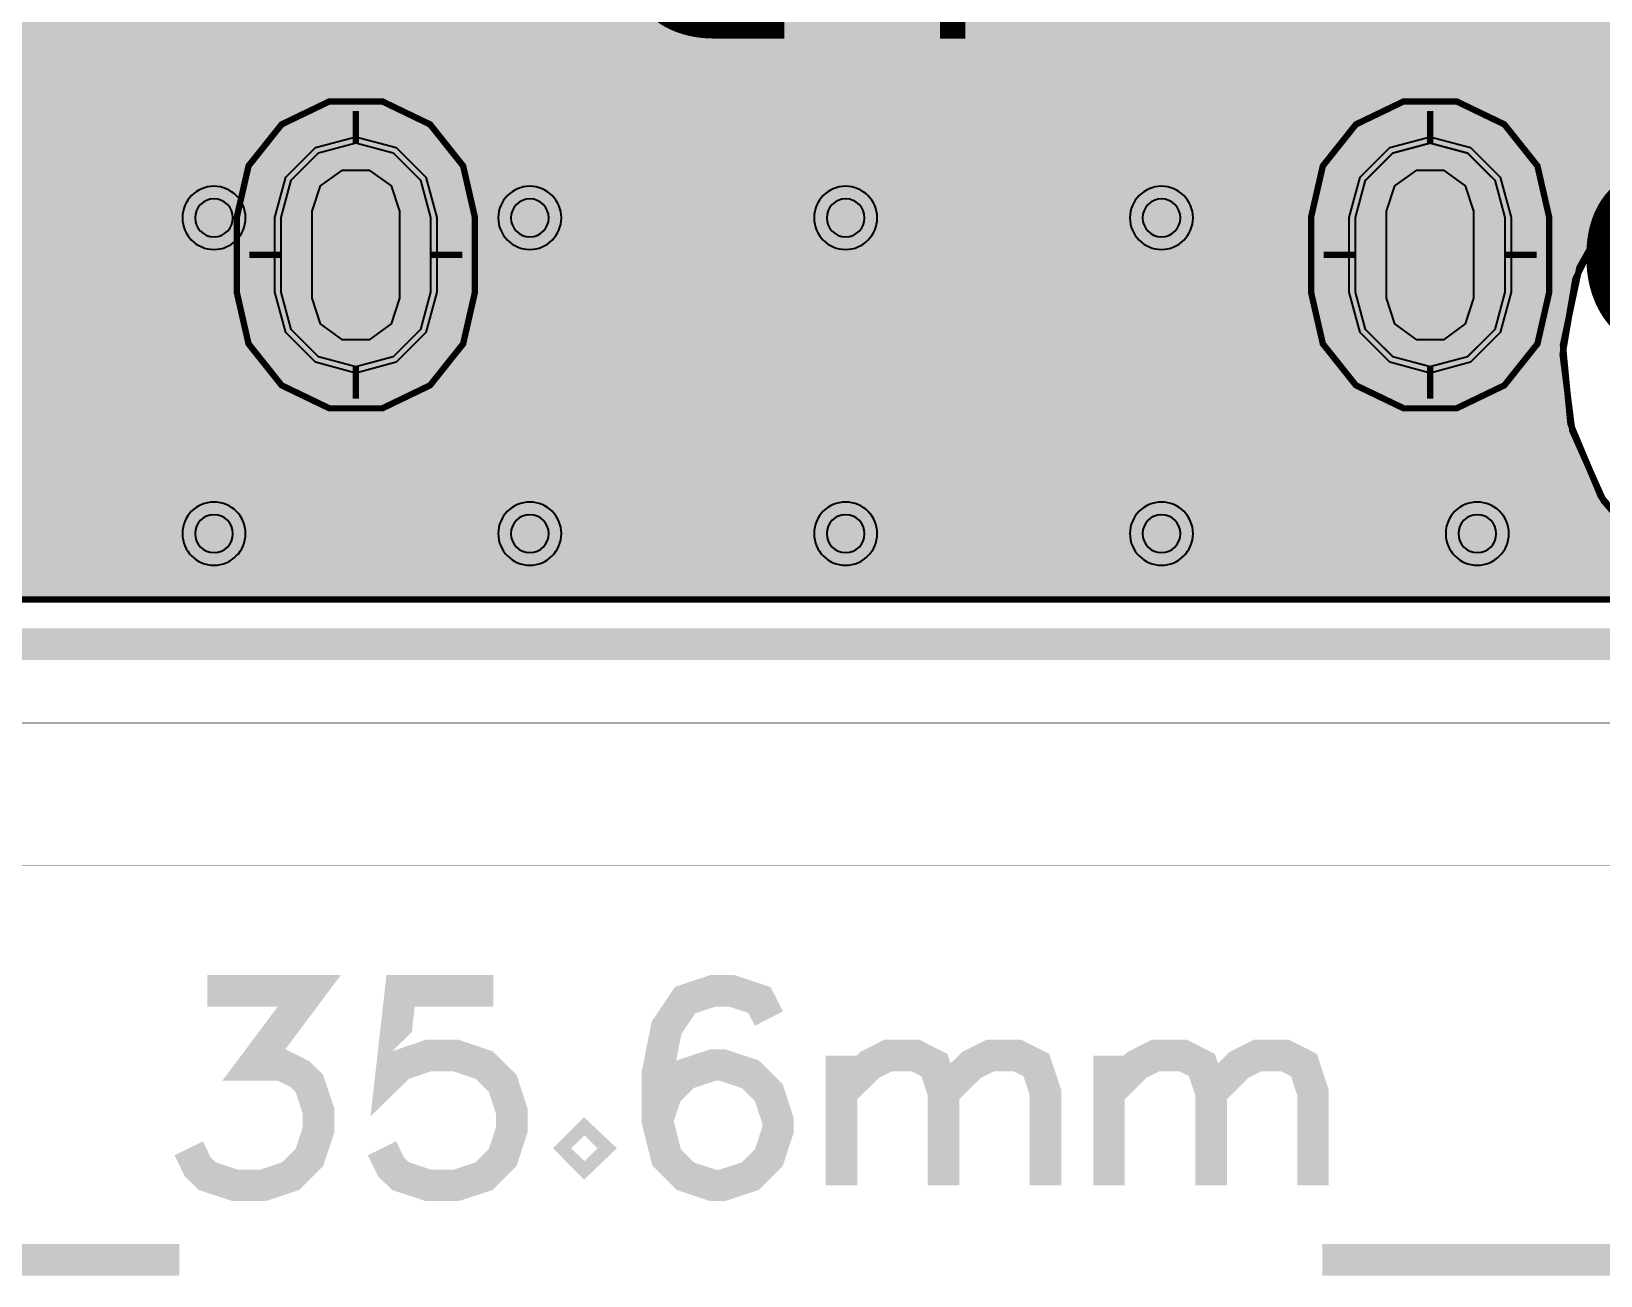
# Model space of a CAD drawing. Header units: millimetres. Extents: x -6.9 to 44.7, y -29.1 to 3.4.
# Drawn here: x 11.87 to 24.49, y -26.54 to -16.53 of the extents above; entities that cross this region are included whole.
import ezdxf
from ezdxf.enums import TextEntityAlignment as Align

# ---------------------------------------------------------------- set-up
doc = ezdxf.new("R2010")
doc.units = ezdxf.units.MM
doc.header["$MEASUREMENT"] = 0
for name, color, linetype, true_color in [('Board-Outline-Layer', 7, 'Continuous', 0xff00ff), ('Bottom-Layer', 7, 'Continuous', 0x0000ff), ('Bottom-Paste-Mask-Layer', 7, 'Continuous', 0x800000), ('Bottom-Silkscreen-Layer', 7, 'Continuous', 0x66cc33), ('Bottom-Solder-Mask-Layer', 7, 'Continuous', 0xaa00ff), ('Hole-Layer', 7, 'Continuous', 0x222222), ('Multi-Layer', 7, 'Continuous', 0xc0c0c0), ('Top-Layer', 7, 'Continuous', 0xff0000), ('Top-Paste-Mask-Layer', 7, 'Continuous', 0x808080), ('Top-Silkscreen-Layer', 7, 'Continuous', 0xffcc00), ('Top-Solder-Mask-Layer', 7, 'Continuous', 0x800080)]:
    doc.layers.add(name, color=color, linetype=linetype, true_color=true_color)
doc.styles.get("Standard").update_dxf_attribs({"font": 'arial.ttf'})

msp = doc.modelspace()

# ---------------------------------------------------------------- hatches: boundary and pattern name
at = {"layer": 'Bottom-Layer'}
for points in [[(33.857, -21.105), (27.142, -21.105), (27.638, -20.797), (28.03, -20.366), (28.289, -19.843), (28.395, -19.269), (28.34, -18.689), (28.127, -18.145), (27.774, -17.681), (27.307, -17.331), (30.523, -17.331), (30.31, -17.495), (30.171, -17.724), (30.122, -17.988), (30.122, -18.75), (30.221, -19.12), (30.491, -19.39), (30.861, -19.489), (33.909, -19.489), (34.279, -19.39), (34.549, -19.12), (34.648, -18.75), (34.648, -17.988), (34.549, -17.619), (34.279, -17.348), (33.909, -17.249), (31.343, -17.249), (31.356, -17.238), (31.368, -17.226), (31.772, -16.822), (33.909, -16.822), (34.279, -16.723), (34.549, -16.453), (34.648, -16.083), (34.648, -15.321), (34.549, -14.952), (34.279, -14.681), (33.909, -14.582), (32.489, -14.582), (32.489, -12.909), (32.462, -12.772), (32.384, -12.656), (28.011, -8.282), (28.011, -7.289), (28.284, -7.251), (28.513, -7.099), (28.477, -7.407), (28.597, -7.693), (28.842, -7.884), (29.149, -7.93), (29.439, -7.819), (29.638, -7.58), (29.693, -7.274), (29.592, -6.981), (29.568, -6.913), (29.568, -5.697), (29.592, -5.629), (29.694, -5.329), (29.632, -5.019), (29.424, -4.781), (29.124, -4.678), (28.814, -4.739), (28.575, -4.947), (28.33, -4.736), (28.011, -4.679), (28.011, -3.453), (27.984, -3.316), (27.906, -3.199), (25.933, -1.226), (25.816, -1.148), (25.679, -1.121), (8.255, -1.121), (8.076, -1.169), (7.945, -1.3), (7.897, -1.479), (7.897, -3.257), (7.924, -3.394), (8.002, -3.51), (8.34, -3.849), (7.305, -3.849), (6.825, -3.925), (6.391, -4.146), (6.048, -4.49), (5.827, -4.923), (5.751, -5.403), (5.751, -6.08), (5.746, -6.33), (5.721, -6.474), (5.713, -6.487), (5.704, -6.488), (5.013, -6.488), (4.576, -6.588), (4.225, -6.867), (4.03, -7.272), (4.03, -7.72), (4.225, -8.125), (4.576, -8.404), (5.013, -8.504), (7.713, -8.504), (8.15, -8.404), (8.501, -8.125), (8.696, -7.72), (8.696, -7.272), (8.501, -6.867), (8.15, -6.588), (7.713, -6.488), (7.022, -6.488), (7.013, -6.487), (7.005, -6.474), (6.98, -6.33), (6.975, -6.08), (6.975, -5.403), (7.072, -5.17), (7.305, -5.073), (9.563, -5.073), (9.78, -5.29), (9.702, -5.406), (9.675, -5.543), (9.675, -7.575), (9.702, -7.712), (9.78, -7.828), (10.183, -8.231), (10.183, -8.41), (10.162, -8.527), (10.155, -8.646), (10.155, -11.346), (10.162, -11.465), (10.183, -11.582), (10.183, -14.179), (10.21, -14.316), (10.288, -14.432), (12.066, -16.21), (12.182, -16.288), (12.319, -16.315), (22.225, -16.315), (22.362, -16.288), (22.478, -16.21), (23.181, -15.507), (23.527, -15.417), (23.816, -15.205), (24.007, -14.903), (24.074, -14.551), (24.074, -13.751), (24.002, -13.386), (23.795, -13.076), (23.795, -11.942), (23.768, -11.805), (23.69, -11.689), (23.133, -11.132), (23.017, -11.054), (22.88, -11.027), (20.964, -11.027), (20.827, -11.054), (20.711, -11.132), (20.377, -11.465), (20.141, -11.315), (19.862, -11.286), (19.599, -11.384), (19.531, -11.408), (17.807, -11.408), (17.739, -11.384), (17.496, -11.289), (17.235, -11.303), (17.004, -11.426), (15.217, -9.639), (15.217, -8.909), (15.306, -8.591), (15.217, -8.273), (15.217, -6.79), (18.923, -6.79), (19.323, -6.731), (19.689, -6.557), (19.988, -6.285), (20.195, -5.937), (20.243, -5.859), (21.613, -7.229), (21.613, -8.083), (21.64, -8.22), (21.718, -8.336), (24.661, -11.279), (24.661, -16.211), (24.688, -16.348), (24.766, -16.464), (25.517, -17.215), (24.982, -17.523), (24.559, -17.972), (24.284, -18.525), (24.181, -19.133), (24.259, -19.745), (24.51, -20.309), (24.914, -20.775), (25.436, -21.105), (1.905, -21.105), (1.459, -21.016), (1.081, -20.763), (0.828, -20.385), (0.739, -19.939), (0.739, -1.733), (0.828, -1.287), (1.081, -0.909), (1.459, -0.656), (1.905, -0.567), (33.857, -0.567), (34.303, -0.656), (34.681, -0.909), (34.934, -1.287), (35.023, -1.733), (35.023, -19.939), (34.934, -20.385), (34.681, -20.763), (34.303, -21.016)], [(13.518, -18.031), (13.518, -18.631), (13.613, -19.047), (13.879, -19.381), (14.263, -19.566), (14.689, -19.566), (15.073, -19.381), (15.339, -19.047), (15.434, -18.631), (15.434, -18.031), (15.339, -17.616), (15.073, -17.282), (14.689, -17.097), (14.263, -17.097), (13.879, -17.282), (13.613, -17.616)], [(22.158, -18.031), (22.158, -18.631), (22.253, -19.047), (22.519, -19.381), (22.903, -19.566), (23.329, -19.566), (23.713, -19.381), (23.979, -19.047), (24.074, -18.631), (24.074, -18.031), (23.979, -17.616), (23.713, -17.282), (23.329, -17.097), (22.903, -17.097), (22.519, -17.282), (22.253, -17.616)], [(15.076, -18.631), (14.996, -18.931), (14.776, -19.151), (14.476, -19.231), (14.176, -19.151), (13.956, -18.931), (13.876, -18.631), (13.876, -18.031), (13.956, -17.731), (14.176, -17.512), (14.476, -17.431), (14.776, -17.512), (14.996, -17.731), (15.076, -18.031)], [(23.716, -18.631), (23.636, -18.931), (23.416, -19.151), (23.116, -19.231), (22.816, -19.151), (22.596, -18.931), (22.516, -18.631), (22.516, -18.031), (22.596, -17.731), (22.816, -17.512), (23.116, -17.431), (23.416, -17.512), (23.636, -17.731), (23.716, -18.031)]]:
    msp.add_hatch(color=256, dxfattribs=at).paths.add_polyline_path(points)
at = {"layer": 'Bottom-Paste-Mask-Layer'}
for points in [[(15.076, -18.631), (14.996, -18.931), (14.776, -19.151), (14.476, -19.231), (14.176, -19.151), (13.956, -18.931), (13.876, -18.631), (13.876, -18.031), (13.956, -17.731), (14.176, -17.512), (14.476, -17.431), (14.776, -17.512), (14.996, -17.731), (15.076, -18.031)], [(23.716, -18.631), (23.636, -18.931), (23.416, -19.151), (23.116, -19.231), (22.816, -19.151), (22.596, -18.931), (22.516, -18.631), (22.516, -18.031), (22.596, -17.731), (22.816, -17.512), (23.116, -17.431), (23.416, -17.512), (23.636, -17.731), (23.716, -18.031)]]:
    msp.add_hatch(color=256, dxfattribs=at).paths.add_polyline_path(points)
at = {"layer": 'Bottom-Silkscreen-Layer'}
msp.add_hatch(color=256, dxfattribs=at).paths.add_polyline_path([(18.753, -17.781), (18.77, -17.783), (18.788, -17.787), (18.796, -17.79), (18.804, -17.793), (18.813, -17.797), (18.82, -17.799), (18.834, -17.814), (18.843, -17.82), (18.851, -17.827), (18.856, -17.834), (18.869, -17.848), (18.878, -17.858), (18.886, -17.866), (18.89, -17.872), (18.896, -17.879), (18.901, -17.884), (18.907, -17.892), (18.922, -17.91), (18.928, -17.918), (18.944, -17.938), (18.95, -17.945), (18.953, -17.95), (18.959, -17.957), (18.965, -17.964), (18.969, -17.969), (18.976, -17.979), (18.98, -17.985), (18.983, -17.989), (18.996, -18.004), (19.016, -18.027), (19.027, -18.042), (19.036, -18.055), (19.043, -18.064), (19.047, -18.072), (19.054, -18.079), (19.066, -18.093), (19.077, -18.106), (19.088, -18.123), (19.093, -18.128), (19.095, -18.131), (19.098, -18.134), (19.101, -18.139), (19.104, -18.144), (19.107, -18.147), (19.109, -18.151), (19.12, -18.164), (19.125, -18.168), (19.131, -18.175), (19.143, -18.192), (19.151, -18.202), (19.158, -18.209), (19.16, -18.212), (19.17, -18.228), (19.184, -18.245), (19.191, -18.253), (19.195, -18.259), (19.204, -18.271), (19.213, -18.282), (19.216, -18.285), (19.222, -18.293), (19.228, -18.302), (19.231, -18.307), (19.237, -18.316), (19.244, -18.324), (19.249, -18.33), (19.267, -18.352), (19.278, -18.368), (19.281, -18.371), (19.285, -18.375), (19.29, -18.383), (19.296, -18.392), (19.3, -18.397), (19.303, -18.401), (19.309, -18.409), (19.327, -18.431), (19.336, -18.438), (19.34, -18.439), (19.338, -18.44), (19.347, -18.457), (19.349, -18.46), (19.361, -18.476), (19.367, -18.484), (19.372, -18.489), (19.378, -18.498), (19.382, -18.504), (19.387, -18.511), (19.397, -18.524), (19.414, -18.547), (19.422, -18.557), (19.427, -18.565), (19.438, -18.578), (19.449, -18.591), (19.453, -18.597), (19.457, -18.602), (19.465, -18.61), (19.467, -18.615), (19.473, -18.625), (19.479, -18.633), (19.491, -18.648), (19.496, -18.654), (19.503, -18.662), (19.509, -18.67), (19.515, -18.678), (19.52, -18.685), (19.529, -18.698), (19.538, -18.71), (19.547, -18.722), (19.55, -18.727), (19.555, -18.731), (19.56, -18.737), (19.567, -18.748), (19.574, -18.756), (19.576, -18.759), (19.579, -18.764), (19.585, -18.77), (19.591, -18.778), (19.605, -18.797), (19.609, -18.803), (19.614, -18.81), (19.621, -18.819), (19.624, -18.824), (19.632, -18.832), (19.64, -18.84), (19.65, -18.853), (19.658, -18.864), (19.662, -18.872), (19.665, -18.878), (19.668, -18.882), (19.672, -18.892), (19.678, -18.906), (19.683, -18.947), (19.682, -18.959), (19.677, -18.975), (19.674, -18.979), (19.651, -19.005), (19.647, -19.009), (19.64, -19.012), (19.626, -19.017), (19.613, -19.021), (19.599, -19.023), (19.389, -19.027), (19.194, -19.028), (19.183, -19.028), (19.183, -19.046), (19.183, -19.729), (19.181, -20.396), (19.178, -20.405), (19.173, -20.421), (19.166, -20.434), (19.116, -20.476), (19.109, -20.478), (19.062, -20.485), (19.028, -20.485), (19.009, -20.484), (18.998, -20.484), (18.984, -20.485), (18.972, -20.485), (18.963, -20.485), (18.953, -20.484), (18.942, -20.485), (18.931, -20.485), (18.92, -20.485), (18.897, -20.485), (18.872, -20.485), (18.849, -20.485), (18.825, -20.485), (18.802, -20.485), (18.778, -20.485), (18.755, -20.485), (18.731, -20.485), (18.708, -20.485), (18.683, -20.485), (18.66, -20.485), (18.636, -20.485), (18.613, -20.485), (18.589, -20.485), (18.566, -20.485), (18.541, -20.485), (18.519, -20.485), (18.494, -20.485), (18.471, -20.485), (18.447, -20.485), (18.424, -20.485), (18.406, -20.483), (18.384, -20.481), (18.372, -20.478), (18.347, -20.467), (18.339, -20.462), (18.334, -20.458), (18.329, -20.455), (18.324, -20.45), (18.318, -20.444), (18.312, -20.437), (18.305, -20.426), (18.302, -20.421), (18.297, -20.372), (18.297, -19.804), (18.297, -19.251), (18.297, -19.224), (18.297, -19.137), (18.297, -19.042), (18.297, -19.004), (18.077, -18.998), (17.858, -18.996), (17.845, -18.993), (17.83, -18.989), (17.823, -18.987), (17.817, -18.984), (17.811, -18.981), (17.791, -18.958), (17.786, -18.953), (17.782, -18.953), (17.783, -18.951), (17.782, -18.931), (17.781, -18.92), (17.782, -18.902), (17.786, -18.89), (17.791, -18.88), (17.794, -18.874), (17.798, -18.865), (17.808, -18.847), (17.82, -18.831), (17.829, -18.822), (17.84, -18.81), (17.851, -18.798), (17.857, -18.79), (17.879, -18.765), (17.88, -18.762), (17.885, -18.755), (17.892, -18.746), (17.918, -18.716), (17.934, -18.697), (17.943, -18.687), (17.944, -18.685), (17.959, -18.665), (17.985, -18.635), (18.001, -18.616), (18.01, -18.603), (18.019, -18.594), (18.023, -18.588), (18.028, -18.582), (18.034, -18.574), (18.04, -18.567), (18.045, -18.563), (18.049, -18.558), (18.052, -18.555), (18.054, -18.551), (18.063, -18.541), (18.073, -18.53), (18.075, -18.526), (18.084, -18.516), (18.105, -18.49), (18.11, -18.483), (18.129, -18.46), (18.148, -18.437), (18.172, -18.41), (18.188, -18.39), (18.194, -18.383), (18.196, -18.38), (18.21, -18.359), (18.215, -18.355), (18.231, -18.338), (18.247, -18.319), (18.253, -18.312), (18.261, -18.3), (18.271, -18.286), (18.3, -18.257), (18.306, -18.248), (18.324, -18.225), (18.329, -18.218), (18.337, -18.207), (18.345, -18.2), (18.352, -18.193), (18.359, -18.184), (18.366, -18.175), (18.373, -18.165), (18.381, -18.155), (18.388, -18.147), (18.403, -18.13), (18.433, -18.094), (18.44, -18.085), (18.445, -18.077), (18.45, -18.072), (18.454, -18.068), (18.475, -18.044), (18.484, -18.032), (18.487, -18.027), (18.489, -18.025), (18.492, -18.021), (18.495, -18.016), (18.497, -18.013), (18.505, -18.005), (18.509, -18.001), (18.515, -17.993), (18.52, -17.986), (18.525, -17.98), (18.531, -17.974), (18.539, -17.966), (18.549, -17.953), (18.56, -17.939), (18.563, -17.936), (18.565, -17.933), (18.575, -17.92), (18.619, -17.868), (18.622, -17.866), (18.626, -17.86), (18.634, -17.849), (18.658, -17.825), (18.672, -17.814), (18.68, -17.808), (18.69, -17.801), (18.696, -17.798), (18.706, -17.793), (18.717, -17.787), (18.731, -17.784), (18.745, -17.782)])
at = {"layer": 'Bottom-Solder-Mask-Layer'}
for points in [[(15.127, -18.631), (15.04, -18.957), (14.801, -19.195), (14.476, -19.282), (14.151, -19.195), (13.912, -18.957), (13.825, -18.631), (13.825, -18.031), (13.912, -17.706), (14.151, -17.468), (14.476, -17.381), (14.801, -17.468), (15.04, -17.706), (15.127, -18.031)], [(23.767, -18.631), (23.68, -18.957), (23.441, -19.195), (23.116, -19.282), (22.791, -19.195), (22.552, -18.957), (22.465, -18.631), (22.465, -18.031), (22.552, -17.706), (22.791, -17.468), (23.116, -17.381), (23.441, -17.468), (23.68, -17.706), (23.767, -18.031)]]:
    msp.add_hatch(color=256, dxfattribs=at).paths.add_polyline_path(points)
at = {"layer": 'Hole-Layer'}
for points in [[(14.826, -18.681), (14.759, -18.887), (14.584, -19.014), (14.368, -19.014), (14.193, -18.887), (14.126, -18.681), (14.126, -17.981), (14.193, -17.776), (14.368, -17.649), (14.584, -17.649), (14.759, -17.776), (14.826, -17.981)], [(23.466, -18.681), (23.399, -18.887), (23.224, -19.014), (23.008, -19.014), (22.833, -18.887), (22.766, -18.681), (22.766, -17.981), (22.833, -17.776), (23.008, -17.649), (23.224, -17.649), (23.399, -17.776), (23.466, -17.981)]]:
    msp.add_hatch(color=256, dxfattribs=at).paths.add_polyline_path(points)
at = {"layer": 'Multi-Layer'}
for points in [[(15.076, -18.631), (14.996, -18.931), (14.776, -19.151), (14.476, -19.231), (14.176, -19.151), (13.956, -18.931), (13.876, -18.631), (13.876, -18.031), (13.956, -17.731), (14.176, -17.512), (14.476, -17.431), (14.776, -17.512), (14.996, -17.731), (15.076, -18.031)], [(15.076, -18.631), (14.996, -18.931), (14.776, -19.151), (14.476, -19.231), (14.176, -19.151), (13.956, -18.931), (13.876, -18.631), (13.876, -18.031), (13.956, -17.731), (14.176, -17.512), (14.476, -17.431), (14.776, -17.512), (14.996, -17.731), (15.076, -18.031)], [(15.076, -18.631), (14.996, -18.931), (14.776, -19.151), (14.476, -19.231), (14.176, -19.151), (13.956, -18.931), (13.876, -18.631), (13.876, -18.031), (13.956, -17.731), (14.176, -17.512), (14.476, -17.431), (14.776, -17.512), (14.996, -17.731), (15.076, -18.031)], [(23.716, -18.631), (23.636, -18.931), (23.416, -19.151), (23.116, -19.231), (22.816, -19.151), (22.596, -18.931), (22.516, -18.631), (22.516, -18.031), (22.596, -17.731), (22.816, -17.512), (23.116, -17.431), (23.416, -17.512), (23.636, -17.731), (23.716, -18.031)], [(23.716, -18.631), (23.636, -18.931), (23.416, -19.151), (23.116, -19.231), (22.816, -19.151), (22.596, -18.931), (22.516, -18.631), (22.516, -18.031), (22.596, -17.731), (22.816, -17.512), (23.116, -17.431), (23.416, -17.512), (23.636, -17.731), (23.716, -18.031)], [(23.716, -18.631), (23.636, -18.931), (23.416, -19.151), (23.116, -19.231), (22.816, -19.151), (22.596, -18.931), (22.516, -18.631), (22.516, -18.031), (22.596, -17.731), (22.816, -17.512), (23.116, -17.431), (23.416, -17.512), (23.636, -17.731), (23.716, -18.031)]]:
    msp.add_hatch(color=256, dxfattribs=at).paths.add_polyline_path(points)
at = {"layer": 'Top-Layer'}
for points in [[(1.905, -0.567), (6.374, -0.567), (6.224, -0.718), (6.146, -0.834), (6.119, -0.971), (6.119, -2.424), (6.046, -2.399), (5.969, -2.391), (4.953, -2.391), (4.816, -2.418), (4.7, -2.496), (4.473, -2.722), (4.473, -2.354), (4.425, -2.175), (4.294, -2.044), (4.115, -1.996), (3.251, -1.996), (3.072, -2.044), (2.941, -2.175), (2.893, -2.354), (2.893, -3.154), (2.771, -3.186), (2.668, -3.258), (2.16, -3.766), (2.082, -3.882), (2.055, -4.019), (2.055, -8.337), (2.082, -8.474), (2.16, -8.59), (3.176, -9.606), (3.292, -9.684), (3.429, -9.711), (7.747, -9.711), (7.884, -9.684), (8, -9.606), (8.381, -9.225), (8.459, -9.109), (8.486, -8.972), (8.486, -8.143), (8.658, -7.847), (8.721, -7.51), (8.667, -7.171), (12.794, -7.171), (12.793, -7.175), (12.793, -7.179), (12.793, -7.985), (12.841, -8.164), (12.973, -8.295), (13.152, -8.343), (13.976, -8.343), (13.907, -8.398), (13.842, -8.459), (13.701, -8.6), (13.157, -8.6), (12.978, -8.648), (12.847, -8.779), (12.799, -8.958), (12.799, -9.765), (12.878, -9.99), (13.082, -10.115), (12.878, -10.24), (12.799, -10.465), (12.799, -11.272), (12.847, -11.451), (12.978, -11.582), (13.157, -11.63), (14.021, -11.63), (14.063, -11.627), (14.104, -11.62), (14.045, -11.937), (14.146, -12.243), (14.382, -12.463), (14.694, -12.543), (15.113, -12.543), (14.985, -12.674), (14.938, -12.851), (14.938, -12.912), (14.56, -12.797), (14.169, -12.844), (13.829, -13.045), (13.599, -13.365), (13.518, -13.751), (13.518, -14.551), (13.607, -14.954), (13.856, -15.282), (14.22, -15.475), (14.632, -15.497), (15.015, -15.344), (15.298, -15.044), (15.55, -15.293), (15.891, -15.389), (16.236, -15.308), (16.498, -15.07), (16.522, -15.093), (16.578, -15.171), (16.634, -15.278), (16.711, -15.373), (16.712, -15.374), (16.713, -15.375), (16.924, -15.512), (17.171, -15.553), (17.414, -15.491), (17.612, -15.336), (17.732, -15.116), (17.752, -14.865), (17.993, -15.037), (18.282, -15.097), (18.789, -15.097), (19.114, -15.022), (19.374, -14.812), (19.515, -14.509), (19.696, -14.509), (19.747, -14.506), (19.796, -14.495), (19.845, -14.506), (19.896, -14.509), (20.013, -14.509), (19.855, -14.784), (19.856, -15.1), (20.014, -15.374), (20.288, -15.532), (20.605, -15.533), (20.879, -15.375), (20.88, -15.374), (20.881, -15.373), (20.958, -15.278), (21.015, -15.171), (21.07, -15.093), (21.094, -15.07), (21.356, -15.308), (21.701, -15.389), (22.042, -15.293), (22.294, -15.044), (22.577, -15.344), (22.96, -15.497), (23.372, -15.475), (23.736, -15.282), (23.986, -14.954), (24.074, -14.551), (24.074, -13.751), (23.993, -13.365), (23.763, -13.045), (23.423, -12.844), (23.032, -12.797), (22.654, -12.912), (22.654, -12.851), (22.607, -12.674), (22.479, -12.543), (22.978, -12.543), (23.227, -12.494), (23.438, -12.353), (24.161, -11.63), (24.435, -11.63), (24.614, -11.582), (24.745, -11.451), (24.793, -11.272), (24.793, -10.465), (24.714, -10.24), (24.51, -10.115), (24.714, -9.99), (24.793, -9.765), (24.793, -8.958), (24.745, -8.779), (24.614, -8.648), (24.435, -8.6), (23.928, -8.6), (23.866, -8.538), (23.739, -8.425), (23.6, -8.328), (24.435, -8.328), (24.657, -8.25), (24.784, -8.052), (26.534, -8.052), (26.741, -8.107), (26.892, -8.258), (26.947, -8.464), (26.947, -9.878), (26.946, -9.889), (26.945, -9.9), (26.882, -9.9), (26.703, -9.948), (26.572, -10.079), (26.524, -10.259), (26.524, -11.76), (26.559, -11.913), (26.655, -12.037), (26.466, -12.092), (26.334, -12.239), (26.053, -12.225), (25.795, -12.337), (25.615, -12.553), (25.55, -12.827), (25.615, -13.101), (25.795, -13.317), (26.053, -13.429), (26.334, -13.415), (26.344, -13.434), (26.355, -13.453), (26.281, -13.567), (26.255, -13.7), (26.255, -14.5), (26.303, -14.679), (26.435, -14.811), (26.614, -14.859), (27.389, -14.859), (27.306, -14.942), (27.228, -15.058), (27.201, -15.195), (27.201, -16.719), (27.228, -16.856), (27.306, -16.972), (27.56, -17.226), (27.676, -17.304), (27.813, -17.331), (28.51, -17.331), (28.454, -17.435), (28.434, -17.552), (28.434, -18.152), (28.482, -18.331), (28.613, -18.462), (28.792, -18.51), (30.492, -18.51), (30.671, -18.462), (30.802, -18.331), (30.85, -18.152), (30.85, -17.552), (30.824, -17.417), (30.749, -17.302), (30.808, -17.269), (30.86, -17.226), (31.368, -16.718), (31.446, -16.602), (31.473, -16.465), (31.473, -15.973), (34.405, -15.973), (34.584, -15.925), (34.715, -15.794), (34.763, -15.614), (34.763, -13.814), (34.715, -13.635), (34.584, -13.504), (34.405, -13.456), (30.905, -13.456), (30.725, -13.504), (30.594, -13.635), (30.546, -13.814), (30.546, -14.583), (29.359, -14.583), (29.368, -14.539), (29.371, -14.494), (29.371, -13.694), (29.346, -13.562), (29.274, -13.448), (29.314, -13.358), (29.328, -13.259), (29.328, -12.395), (29.28, -12.216), (29.149, -12.085), (28.97, -12.037), (28.209, -12.037), (28.306, -11.913), (28.34, -11.76), (28.34, -10.259), (28.292, -10.079), (28.161, -9.948), (27.982, -9.9), (27.919, -9.9), (27.918, -9.889), (27.917, -9.878), (27.917, -8.464), (27.85, -8.037), (27.653, -7.651), (27.347, -7.345), (26.962, -7.149), (26.534, -7.081), (24.784, -7.081), (24.686, -6.908), (24.51, -6.813), (24.689, -6.715), (24.786, -6.536), (27.472, -6.536), (27.463, -6.779), (27.549, -7.006), (27.717, -7.181), (27.94, -7.278), (28.183, -7.28), (28.407, -7.188), (28.475, -7.164), (28.491, -7.164), (28.477, -7.409), (28.56, -7.639), (28.727, -7.819), (28.951, -7.919), (29.196, -7.923), (29.423, -7.83), (29.487, -7.808), (29.487, -9.878), (29.486, -9.889), (29.485, -9.9), (29.422, -9.9), (29.243, -9.948), (29.112, -10.079), (29.064, -10.259), (29.064, -11.76), (29.112, -11.939), (29.243, -12.07), (29.422, -12.118), (30.522, -12.118), (30.701, -12.07), (30.832, -11.939), (30.88, -11.76), (30.88, -10.259), (30.832, -10.079), (30.701, -9.948), (30.522, -9.9), (30.459, -9.9), (30.458, -9.889), (30.457, -9.878), (30.457, -7.79), (30.397, -7.456), (30.223, -7.164), (31.489, -7.164), (31.758, -7.236), (31.955, -7.433), (32.027, -7.702), (32.027, -9.878), (32.026, -9.889), (32.025, -9.9), (31.962, -9.9), (31.783, -9.948), (31.652, -10.079), (31.604, -10.259), (31.604, -11.76), (31.652, -11.939), (31.783, -12.07), (31.962, -12.118), (33.062, -12.118), (33.241, -12.07), (33.372, -11.939), (33.42, -11.76), (33.42, -10.259), (33.372, -10.079), (33.241, -9.948), (33.062, -9.9), (32.999, -9.9), (32.998, -9.889), (32.997, -9.878), (32.997, -7.702), (32.926, -7.245), (32.721, -6.831), (32.399, -6.499), (32.775, -6.299), (33.033, -5.959), (33.124, -5.543), (33.124, -3.24), (33.125, -3.226), (33.128, -3.212), (33.338, -3.088), (33.42, -2.859), (33.42, -1.358), (33.372, -1.179), (33.241, -1.048), (33.062, -1), (31.962, -1), (31.783, -1.048), (31.652, -1.179), (31.604, -1.358), (31.604, -2.859), (31.652, -3.039), (31.783, -3.17), (31.962, -3.218), (32.152, -3.218), (32.153, -3.229), (32.154, -3.24), (32.154, -5.543), (32.131, -5.566), (30.552, -5.566), (30.481, -5.369), (30.457, -5.162), (30.457, -3.24), (30.458, -3.229), (30.459, -3.218), (30.522, -3.218), (30.701, -3.17), (30.832, -3.039), (30.88, -2.859), (30.88, -1.358), (30.832, -1.179), (30.701, -1.048), (30.522, -1), (29.841, -1), (29.751, -0.987), (29.668, -0.95), (29.371, -0.722), (29.03, -0.567), (33.857, -0.567), (34.303, -0.656), (34.681, -0.909), (34.934, -1.287), (35.023, -1.733), (35.023, -19.939), (34.956, -20.329), (34.763, -20.673), (34.763, -18.902), (34.715, -18.723), (34.584, -18.592), (34.405, -18.544), (30.905, -18.544), (30.725, -18.592), (30.594, -18.723), (30.546, -18.902), (30.546, -20.702), (30.594, -20.881), (30.725, -21.012), (30.905, -21.06), (34.177, -21.06), (34.018, -21.094), (33.857, -21.105), (27.142, -21.105), (27.678, -20.763), (28.088, -20.277), (28.334, -19.69), (28.394, -19.057), (28.262, -18.435), (27.951, -17.88), (27.489, -17.444), (26.918, -17.165), (26.289, -17.069), (25.66, -17.165), (25.089, -17.444), (24.627, -17.88), (24.316, -18.435), (24.184, -19.057), (24.244, -19.69), (24.49, -20.277), (24.9, -20.763), (25.436, -21.105), (1.905, -21.105), (1.459, -21.016), (1.081, -20.763), (0.828, -20.385), (0.739, -19.939), (0.739, -1.733), (0.828, -1.287), (1.081, -0.909), (1.459, -0.656)], [(13.518, -18.031), (13.518, -18.631), (13.613, -19.047), (13.879, -19.381), (14.263, -19.566), (14.689, -19.566), (15.073, -19.381), (15.339, -19.047), (15.434, -18.631), (15.434, -18.031), (15.339, -17.616), (15.073, -17.282), (14.689, -17.097), (14.263, -17.097), (13.879, -17.282), (13.613, -17.616)], [(22.158, -18.031), (22.158, -18.631), (22.253, -19.047), (22.519, -19.381), (22.903, -19.566), (23.329, -19.566), (23.713, -19.381), (23.979, -19.047), (24.074, -18.631), (24.074, -18.031), (23.979, -17.616), (23.713, -17.282), (23.329, -17.097), (22.903, -17.097), (22.519, -17.282), (22.253, -17.616)], [(15.076, -18.631), (14.996, -18.931), (14.776, -19.151), (14.476, -19.231), (14.176, -19.151), (13.956, -18.931), (13.876, -18.631), (13.876, -18.031), (13.956, -17.731), (14.176, -17.512), (14.476, -17.431), (14.776, -17.512), (14.996, -17.731), (15.076, -18.031)], [(23.716, -18.631), (23.636, -18.931), (23.416, -19.151), (23.116, -19.231), (22.816, -19.151), (22.596, -18.931), (22.516, -18.631), (22.516, -18.031), (22.596, -17.731), (22.816, -17.512), (23.116, -17.431), (23.416, -17.512), (23.636, -17.731), (23.716, -18.031)]]:
    msp.add_hatch(color=256, dxfattribs=at).paths.add_polyline_path(points)
at = {"layer": 'Top-Paste-Mask-Layer'}
for points in [[(15.076, -18.631), (14.996, -18.931), (14.776, -19.151), (14.476, -19.231), (14.176, -19.151), (13.956, -18.931), (13.876, -18.631), (13.876, -18.031), (13.956, -17.731), (14.176, -17.512), (14.476, -17.431), (14.776, -17.512), (14.996, -17.731), (15.076, -18.031)], [(13.876, -18.032), (13.957, -17.732), (14.176, -17.512), (14.476, -17.432), (14.776, -17.512), (14.996, -17.732), (15.076, -18.032), (15.076, -18.632), (14.996, -18.932), (14.776, -19.151), (14.476, -19.232), (14.176, -19.151), (13.957, -18.932), (13.876, -18.632)], [(13.876, -18.032), (13.957, -17.732), (14.176, -17.512), (14.476, -17.432), (14.776, -17.512), (14.996, -17.732), (15.076, -18.032), (15.076, -18.632), (14.996, -18.932), (14.776, -19.151), (14.476, -19.232), (14.176, -19.151), (13.957, -18.932), (13.876, -18.632)], [(23.716, -18.631), (23.636, -18.931), (23.416, -19.151), (23.116, -19.231), (22.816, -19.151), (22.596, -18.931), (22.516, -18.631), (22.516, -18.031), (22.596, -17.731), (22.816, -17.512), (23.116, -17.431), (23.416, -17.512), (23.636, -17.731), (23.716, -18.031)], [(22.516, -18.032), (22.599, -17.735), (22.818, -17.518), (23.116, -17.438), (23.414, -17.518), (23.634, -17.735), (23.716, -18.032), (23.716, -18.632), (23.634, -18.929), (23.414, -19.146), (23.116, -19.225), (22.818, -19.146), (22.599, -18.929), (22.516, -18.632)], [(22.516, -18.032), (22.599, -17.735), (22.818, -17.518), (23.116, -17.438), (23.414, -17.518), (23.634, -17.735), (23.716, -18.032), (23.716, -18.632), (23.634, -18.929), (23.414, -19.146), (23.116, -19.225), (22.818, -19.146), (22.599, -18.929), (22.516, -18.632)]]:
    msp.add_hatch(color=256, dxfattribs=at).paths.add_polyline_path(points)
at = {"layer": 'Top-Solder-Mask-Layer'}
for points in [[(15.127, -18.631), (15.04, -18.957), (14.801, -19.195), (14.476, -19.282), (14.151, -19.195), (13.912, -18.957), (13.825, -18.631), (13.825, -18.031), (13.912, -17.706), (14.151, -17.468), (14.476, -17.381), (14.801, -17.468), (15.04, -17.706), (15.127, -18.031)], [(23.767, -18.631), (23.68, -18.957), (23.441, -19.195), (23.116, -19.282), (22.791, -19.195), (22.552, -18.957), (22.465, -18.631), (22.465, -18.031), (22.552, -17.706), (22.791, -17.468), (23.116, -17.381), (23.441, -17.468), (23.68, -17.706), (23.767, -18.031)]]:
    msp.add_hatch(color=256, dxfattribs=at).paths.add_polyline_path(points)

# ---------------------------------------------------------------- linework, layer by layer
at = {"layer": 'Board-Outline-Layer', "const_width": 0.254}
msp.add_lwpolyline([(0.381, -19.939), (0.381, -1.733, -0.414), (1.905, -0.209), (33.857, -0.209, -0.414), (35.381, -1.733), (35.381, -19.939, -0.414), (33.857, -21.463), (1.905, -21.463, -0.414)], format="xyb", close=True, dxfattribs=at)
at = {"layer": 'Bottom-Layer'}
for points, const_width in [([(-6.858, -23.241), (-6.858, 3.429), (39.243, 3.429), (39.243, -23.241)], 0.00508), ([(13.518, -18.031), (13.518, -18.631), (13.613, -19.047), (13.879, -19.381), (14.263, -19.566), (14.689, -19.566), (15.073, -19.381), (15.339, -19.047), (15.434, -18.631), (15.434, -18.031), (15.339, -17.616), (15.073, -17.282), (14.689, -17.097), (14.263, -17.097), (13.879, -17.282), (13.613, -17.616)], 0.0508), ([(22.158, -18.031), (22.158, -18.631), (22.253, -19.047), (22.519, -19.381), (22.903, -19.566), (23.329, -19.566), (23.713, -19.381), (23.979, -19.047), (24.074, -18.631), (24.074, -18.031), (23.979, -17.616), (23.713, -17.282), (23.329, -17.097), (22.903, -17.097), (22.519, -17.282), (22.253, -17.616)], 0.0508)]:
    msp.add_lwpolyline(points, close=True, dxfattribs=dict(at, const_width=const_width))
at = {"layer": 'Bottom-Layer', "const_width": 0.0508}
for points in [[(14.476, -17.434), (14.476, -17.175)], [(23.116, -17.434), (23.116, -17.175)], [(24.559, -17.972), (24.284, -18.525), (24.181, -19.133), (24.259, -19.745), (24.51, -20.309), (24.914, -20.775)], [(13.879, -18.331), (13.619, -18.331)], [(15.073, -18.331), (15.333, -18.331)], [(22.519, -18.331), (22.26, -18.331)], [(23.714, -18.331), (23.973, -18.331)], [(14.476, -19.229), (14.476, -19.488)], [(23.116, -19.229), (23.116, -19.488)], [(25.436, -21.105), (1.905, -21.105)]]:
    msp.add_lwpolyline(points, dxfattribs=at)
at = {"layer": 'Bottom-Layer'}
for points in [[(15.076, -18.631), (14.996, -18.931), (14.776, -19.151), (14.476, -19.231), (14.176, -19.151), (13.956, -18.931), (13.876, -18.631), (13.876, -18.031), (13.956, -17.731), (14.176, -17.512), (14.476, -17.431), (14.776, -17.512), (14.996, -17.731), (15.076, -18.031)], [(23.716, -18.631), (23.636, -18.931), (23.416, -19.151), (23.116, -19.231), (22.816, -19.151), (22.596, -18.931), (22.516, -18.631), (22.516, -18.031), (22.596, -17.731), (22.816, -17.512), (23.116, -17.431), (23.416, -17.512), (23.636, -17.731), (23.716, -18.031)]]:
    msp.add_lwpolyline(points, close=True, dxfattribs=at)
at = {"layer": 'Bottom-Paste-Mask-Layer'}
for points in [[(15.076, -18.631), (14.996, -18.931), (14.776, -19.151), (14.476, -19.231), (14.176, -19.151), (13.956, -18.931), (13.876, -18.631), (13.876, -18.031), (13.956, -17.731), (14.176, -17.512), (14.476, -17.431), (14.776, -17.512), (14.996, -17.731), (15.076, -18.031)], [(23.716, -18.631), (23.636, -18.931), (23.416, -19.151), (23.116, -19.231), (22.816, -19.151), (22.596, -18.931), (22.516, -18.631), (22.516, -18.031), (22.596, -17.731), (22.816, -17.512), (23.116, -17.431), (23.416, -17.512), (23.636, -17.731), (23.716, -18.031)]]:
    msp.add_lwpolyline(points, close=True, dxfattribs=at)
at = {"layer": 'Bottom-Silkscreen-Layer', "const_width": 0.254}
msp.add_lwpolyline([(18.753, -17.781), (18.77, -17.783), (18.788, -17.787), (18.796, -17.79), (18.804, -17.793), (18.813, -17.797), (18.82, -17.799), (18.834, -17.814), (18.843, -17.82), (18.851, -17.827), (18.856, -17.834), (18.869, -17.848), (18.878, -17.858), (18.886, -17.866), (18.89, -17.872), (18.896, -17.879), (18.901, -17.884), (18.907, -17.892), (18.922, -17.91), (18.928, -17.918), (18.944, -17.938), (18.95, -17.945), (18.953, -17.95), (18.959, -17.957), (18.965, -17.964), (18.969, -17.969), (18.976, -17.979), (18.98, -17.985), (18.983, -17.989), (18.996, -18.004), (19.016, -18.027), (19.027, -18.042), (19.036, -18.055), (19.043, -18.064), (19.047, -18.072), (19.054, -18.079), (19.066, -18.093), (19.077, -18.106), (19.088, -18.123), (19.093, -18.128), (19.095, -18.131), (19.098, -18.134), (19.101, -18.139), (19.104, -18.144), (19.107, -18.147), (19.109, -18.151), (19.12, -18.164), (19.125, -18.168), (19.131, -18.175), (19.143, -18.192), (19.151, -18.202), (19.158, -18.209), (19.16, -18.212), (19.17, -18.228), (19.184, -18.245), (19.191, -18.253), (19.195, -18.259), (19.204, -18.271), (19.213, -18.282), (19.216, -18.285), (19.222, -18.293), (19.228, -18.302), (19.231, -18.307), (19.237, -18.316), (19.244, -18.324), (19.249, -18.33), (19.267, -18.352), (19.278, -18.368), (19.281, -18.371), (19.285, -18.375), (19.29, -18.383), (19.296, -18.392), (19.3, -18.397), (19.303, -18.401), (19.309, -18.409), (19.327, -18.431), (19.336, -18.438), (19.34, -18.439), (19.338, -18.44), (19.347, -18.457), (19.349, -18.46), (19.361, -18.476), (19.367, -18.484), (19.372, -18.489), (19.378, -18.498), (19.382, -18.504), (19.387, -18.511), (19.397, -18.524), (19.414, -18.547), (19.422, -18.557), (19.427, -18.565), (19.438, -18.578), (19.449, -18.591), (19.453, -18.597), (19.457, -18.602), (19.465, -18.61), (19.467, -18.615), (19.473, -18.625), (19.479, -18.633), (19.491, -18.648), (19.496, -18.654), (19.503, -18.662), (19.509, -18.67), (19.515, -18.678), (19.52, -18.685), (19.529, -18.698), (19.538, -18.71), (19.547, -18.722), (19.55, -18.727), (19.555, -18.731), (19.56, -18.737), (19.567, -18.748), (19.574, -18.756), (19.576, -18.759), (19.579, -18.764), (19.585, -18.77), (19.591, -18.778), (19.605, -18.797), (19.609, -18.803), (19.614, -18.81), (19.621, -18.819), (19.624, -18.824), (19.632, -18.832), (19.64, -18.84), (19.65, -18.853), (19.658, -18.864), (19.662, -18.872), (19.665, -18.878), (19.668, -18.882), (19.672, -18.892), (19.678, -18.906), (19.683, -18.947), (19.682, -18.959), (19.677, -18.975), (19.674, -18.979), (19.651, -19.005), (19.647, -19.009), (19.64, -19.012), (19.626, -19.017), (19.613, -19.021), (19.599, -19.023), (19.389, -19.027), (19.194, -19.028), (19.183, -19.028), (19.183, -19.046), (19.183, -19.729), (19.181, -20.396), (19.178, -20.405), (19.173, -20.421), (19.166, -20.434), (19.116, -20.476), (19.109, -20.478), (19.062, -20.485), (19.028, -20.485), (19.009, -20.484), (18.998, -20.484), (18.984, -20.485), (18.972, -20.485), (18.963, -20.485), (18.953, -20.484), (18.942, -20.485), (18.931, -20.485), (18.92, -20.485), (18.897, -20.485), (18.872, -20.485), (18.849, -20.485), (18.825, -20.485), (18.802, -20.485), (18.778, -20.485), (18.755, -20.485), (18.731, -20.485), (18.708, -20.485), (18.683, -20.485), (18.66, -20.485), (18.636, -20.485), (18.613, -20.485), (18.589, -20.485), (18.566, -20.485), (18.541, -20.485), (18.519, -20.485), (18.494, -20.485), (18.471, -20.485), (18.447, -20.485), (18.424, -20.485), (18.406, -20.483), (18.384, -20.481), (18.372, -20.478), (18.347, -20.467), (18.339, -20.462), (18.334, -20.458), (18.329, -20.455), (18.324, -20.45), (18.318, -20.444), (18.312, -20.437), (18.305, -20.426), (18.302, -20.421), (18.297, -20.372), (18.297, -19.804), (18.297, -19.251), (18.297, -19.224), (18.297, -19.137), (18.297, -19.042), (18.297, -19.004), (18.077, -18.998), (17.858, -18.996), (17.845, -18.993), (17.83, -18.989), (17.823, -18.987), (17.817, -18.984), (17.811, -18.981), (17.791, -18.958), (17.786, -18.953), (17.782, -18.953), (17.783, -18.951), (17.782, -18.931), (17.781, -18.92), (17.782, -18.902), (17.786, -18.89), (17.791, -18.88), (17.794, -18.874), (17.798, -18.865), (17.808, -18.847), (17.82, -18.831), (17.829, -18.822), (17.84, -18.81), (17.851, -18.798), (17.857, -18.79), (17.879, -18.765), (17.88, -18.762), (17.885, -18.755), (17.892, -18.746), (17.918, -18.716), (17.934, -18.697), (17.943, -18.687), (17.944, -18.685), (17.959, -18.665), (17.985, -18.635), (18.001, -18.616), (18.01, -18.603), (18.019, -18.594), (18.023, -18.588), (18.028, -18.582), (18.034, -18.574), (18.04, -18.567), (18.045, -18.563), (18.049, -18.558), (18.052, -18.555), (18.054, -18.551), (18.063, -18.541), (18.073, -18.53), (18.075, -18.526), (18.084, -18.516), (18.105, -18.49), (18.11, -18.483), (18.129, -18.46), (18.148, -18.437), (18.172, -18.41), (18.188, -18.39), (18.194, -18.383), (18.196, -18.38), (18.21, -18.359), (18.215, -18.355), (18.231, -18.338), (18.247, -18.319), (18.253, -18.312), (18.261, -18.3), (18.271, -18.286), (18.3, -18.257), (18.306, -18.248), (18.324, -18.225), (18.329, -18.218), (18.337, -18.207), (18.345, -18.2), (18.352, -18.193), (18.359, -18.184), (18.366, -18.175), (18.373, -18.165), (18.381, -18.155), (18.388, -18.147), (18.403, -18.13), (18.433, -18.094), (18.44, -18.085), (18.445, -18.077), (18.45, -18.072), (18.454, -18.068), (18.475, -18.044), (18.484, -18.032), (18.487, -18.027), (18.489, -18.025), (18.492, -18.021), (18.495, -18.016), (18.497, -18.013), (18.505, -18.005), (18.509, -18.001), (18.515, -17.993), (18.52, -17.986), (18.525, -17.98), (18.531, -17.974), (18.539, -17.966), (18.549, -17.953), (18.56, -17.939), (18.563, -17.936), (18.565, -17.933), (18.575, -17.92), (18.619, -17.868), (18.622, -17.866), (18.626, -17.86), (18.634, -17.849), (18.658, -17.825), (18.672, -17.814), (18.68, -17.808), (18.69, -17.801), (18.696, -17.798), (18.706, -17.793), (18.717, -17.787), (18.731, -17.784), (18.745, -17.782)], close=True, dxfattribs=at)
at = {"layer": 'Bottom-Solder-Mask-Layer'}
for points in [[(15.127, -18.631), (15.04, -18.957), (14.801, -19.195), (14.476, -19.282), (14.151, -19.195), (13.912, -18.957), (13.825, -18.631), (13.825, -18.031), (13.912, -17.706), (14.151, -17.468), (14.476, -17.381), (14.801, -17.468), (15.04, -17.706), (15.127, -18.031)], [(23.767, -18.631), (23.68, -18.957), (23.441, -19.195), (23.116, -19.282), (22.791, -19.195), (22.552, -18.957), (22.465, -18.631), (22.465, -18.031), (22.552, -17.706), (22.791, -17.468), (23.116, -17.381), (23.441, -17.468), (23.68, -17.706), (23.767, -18.031)]]:
    msp.add_lwpolyline(points, close=True, dxfattribs=at)
at = {"layer": 'Hole-Layer'}
for points in [[(14.826, -18.681), (14.759, -18.887), (14.584, -19.014), (14.368, -19.014), (14.193, -18.887), (14.126, -18.681), (14.126, -17.981), (14.193, -17.776), (14.368, -17.649), (14.584, -17.649), (14.759, -17.776), (14.826, -17.981)], [(23.466, -18.681), (23.399, -18.887), (23.224, -19.014), (23.008, -19.014), (22.833, -18.887), (22.766, -18.681), (22.766, -17.981), (22.833, -17.776), (23.008, -17.649), (23.224, -17.649), (23.399, -17.776), (23.466, -17.981)]]:
    msp.add_lwpolyline(points, close=True, dxfattribs=at)
for points in [[(13.183, -18.034, 1), (13.488, -18.034), (13.488, -18.034, 1), (13.183, -18.034)], [(15.723, -18.034, 1), (16.028, -18.034), (16.028, -18.034, 1), (15.723, -18.034)], [(13.183, -20.574, 1), (13.488, -20.574), (13.488, -20.574, 1), (13.183, -20.574)], [(15.723, -20.574, 1), (16.028, -20.574), (16.028, -20.574, 1), (15.723, -20.574)]]:
    msp.add_lwpolyline(points, format="xyb", dxfattribs=at)
for points in [[(18.263, -18.034, 1), (18.568, -18.034, 1)], [(20.803, -18.034, 1), (21.108, -18.034, 1)], [(18.263, -20.574, 1), (18.568, -20.574, 1)], [(20.803, -20.574, 1), (21.108, -20.574, 1)], [(23.343, -20.574, 1), (23.648, -20.574, 1)]]:
    msp.add_lwpolyline(points, format="xyb", close=True, dxfattribs=at)
at = {"layer": 'Multi-Layer'}
for points in [[(15.076, -18.631), (14.996, -18.931), (14.776, -19.151), (14.476, -19.231), (14.176, -19.151), (13.956, -18.931), (13.876, -18.631), (13.876, -18.031), (13.956, -17.731), (14.176, -17.512), (14.476, -17.431), (14.776, -17.512), (14.996, -17.731), (15.076, -18.031)], [(15.076, -18.631), (14.996, -18.931), (14.776, -19.151), (14.476, -19.231), (14.176, -19.151), (13.956, -18.931), (13.876, -18.631), (13.876, -18.031), (13.956, -17.731), (14.176, -17.512), (14.476, -17.431), (14.776, -17.512), (14.996, -17.731), (15.076, -18.031)], [(15.076, -18.631), (14.996, -18.931), (14.776, -19.151), (14.476, -19.231), (14.176, -19.151), (13.956, -18.931), (13.876, -18.631), (13.876, -18.031), (13.956, -17.731), (14.176, -17.512), (14.476, -17.431), (14.776, -17.512), (14.996, -17.731), (15.076, -18.031)], [(23.716, -18.631), (23.636, -18.931), (23.416, -19.151), (23.116, -19.231), (22.816, -19.151), (22.596, -18.931), (22.516, -18.631), (22.516, -18.031), (22.596, -17.731), (22.816, -17.512), (23.116, -17.431), (23.416, -17.512), (23.636, -17.731), (23.716, -18.031)], [(23.716, -18.631), (23.636, -18.931), (23.416, -19.151), (23.116, -19.231), (22.816, -19.151), (22.596, -18.931), (22.516, -18.631), (22.516, -18.031), (22.596, -17.731), (22.816, -17.512), (23.116, -17.431), (23.416, -17.512), (23.636, -17.731), (23.716, -18.031)], [(23.716, -18.631), (23.636, -18.931), (23.416, -19.151), (23.116, -19.231), (22.816, -19.151), (22.596, -18.931), (22.516, -18.631), (22.516, -18.031), (22.596, -17.731), (22.816, -17.512), (23.116, -17.431), (23.416, -17.512), (23.636, -17.731), (23.716, -18.031)]]:
    msp.add_lwpolyline(points, close=True, dxfattribs=at)
for points in [[(13.081, -18.034, 1), (13.589, -18.034, 1)], [(15.621, -18.034, 1), (16.129, -18.034, 1)], [(18.161, -18.034, 1), (18.669, -18.034, 1)], [(20.701, -18.034, 1), (21.209, -18.034, 1)], [(13.081, -20.574, 1), (13.589, -20.574, 1)], [(15.621, -20.574, 1), (16.129, -20.574, 1)], [(18.161, -20.574, 1), (18.669, -20.574, 1)], [(20.701, -20.574, 1), (21.209, -20.574, 1)], [(23.241, -20.574, 1), (23.749, -20.574, 1)]]:
    msp.add_lwpolyline(points, format="xyb", close=True, dxfattribs=at)
at = {"layer": 'Top-Layer'}
for points, const_width in [([(-3.683, -22.098), (-3.683, 1.905), (36.957, 1.905), (36.957, -22.098)], 0.00508), ([(13.518, -18.031), (13.518, -18.631), (13.613, -19.047), (13.879, -19.381), (14.263, -19.566), (14.689, -19.566), (15.073, -19.381), (15.339, -19.047), (15.434, -18.631), (15.434, -18.031), (15.339, -17.616), (15.073, -17.282), (14.689, -17.097), (14.263, -17.097), (13.879, -17.282), (13.613, -17.616)], 0.0508), ([(22.158, -18.031), (22.158, -18.631), (22.253, -19.047), (22.519, -19.381), (22.903, -19.566), (23.329, -19.566), (23.713, -19.381), (23.979, -19.047), (24.074, -18.631), (24.074, -18.031), (23.979, -17.616), (23.713, -17.282), (23.329, -17.097), (22.903, -17.097), (22.519, -17.282), (22.253, -17.616)], 0.0508)]:
    msp.add_lwpolyline(points, close=True, dxfattribs=dict(at, const_width=const_width))
at = {"layer": 'Top-Layer', "const_width": 0.0508}
for points in [[(14.476, -17.434), (14.476, -17.175)], [(23.116, -17.434), (23.116, -17.175)], [(24.627, -17.88), (24.316, -18.435), (24.184, -19.057), (24.244, -19.69), (24.49, -20.277), (24.9, -20.763)], [(13.879, -18.331), (13.619, -18.331)], [(15.073, -18.331), (15.333, -18.331)], [(22.519, -18.331), (22.26, -18.331)], [(23.714, -18.331), (23.973, -18.331)], [(14.476, -19.229), (14.476, -19.488)], [(23.116, -19.229), (23.116, -19.488)], [(25.436, -21.105), (1.905, -21.105)]]:
    msp.add_lwpolyline(points, dxfattribs=at)
at = {"layer": 'Top-Layer'}
for points in [[(15.076, -18.631), (14.996, -18.931), (14.776, -19.151), (14.476, -19.231), (14.176, -19.151), (13.956, -18.931), (13.876, -18.631), (13.876, -18.031), (13.956, -17.731), (14.176, -17.512), (14.476, -17.431), (14.776, -17.512), (14.996, -17.731), (15.076, -18.031)], [(23.716, -18.631), (23.636, -18.931), (23.416, -19.151), (23.116, -19.231), (22.816, -19.151), (22.596, -18.931), (22.516, -18.631), (22.516, -18.031), (22.596, -17.731), (22.816, -17.512), (23.116, -17.431), (23.416, -17.512), (23.636, -17.731), (23.716, -18.031)]]:
    msp.add_lwpolyline(points, close=True, dxfattribs=at)
at = {"layer": 'Top-Paste-Mask-Layer', "const_width": 0.00508}
for points in [[(13.876, -18.032), (13.957, -17.732), (14.176, -17.512), (14.476, -17.432), (14.776, -17.512), (14.996, -17.732), (15.076, -18.032), (15.076, -18.632), (14.996, -18.932), (14.776, -19.151), (14.476, -19.232), (14.176, -19.151), (13.957, -18.932), (13.876, -18.632)], [(13.876, -18.032), (13.957, -17.732), (14.176, -17.512), (14.476, -17.432), (14.776, -17.512), (14.996, -17.732), (15.076, -18.032), (15.076, -18.632), (14.996, -18.932), (14.776, -19.151), (14.476, -19.232), (14.176, -19.151), (13.957, -18.932), (13.876, -18.632)], [(22.516, -18.032), (22.599, -17.735), (22.818, -17.518), (23.116, -17.438), (23.414, -17.518), (23.634, -17.735), (23.716, -18.032), (23.716, -18.632), (23.634, -18.929), (23.414, -19.146), (23.116, -19.225), (22.818, -19.146), (22.599, -18.929), (22.516, -18.632)], [(22.516, -18.032), (22.599, -17.735), (22.818, -17.518), (23.116, -17.438), (23.414, -17.518), (23.634, -17.735), (23.716, -18.032), (23.716, -18.632), (23.634, -18.929), (23.414, -19.146), (23.116, -19.225), (22.818, -19.146), (22.599, -18.929), (22.516, -18.632)]]:
    msp.add_lwpolyline(points, close=True, dxfattribs=at)
at = {"layer": 'Top-Paste-Mask-Layer'}
for points in [[(15.076, -18.631), (14.996, -18.931), (14.776, -19.151), (14.476, -19.231), (14.176, -19.151), (13.956, -18.931), (13.876, -18.631), (13.876, -18.031), (13.956, -17.731), (14.176, -17.512), (14.476, -17.431), (14.776, -17.512), (14.996, -17.731), (15.076, -18.031)], [(23.716, -18.631), (23.636, -18.931), (23.416, -19.151), (23.116, -19.231), (22.816, -19.151), (22.596, -18.931), (22.516, -18.631), (22.516, -18.031), (22.596, -17.731), (22.816, -17.512), (23.116, -17.431), (23.416, -17.512), (23.636, -17.731), (23.716, -18.031)]]:
    msp.add_lwpolyline(points, close=True, dxfattribs=at)
at = {"layer": 'Top-Silkscreen-Layer', "const_width": 0.254}
for points in [[(14.224, -15.343), (14.224, -17.24)], [(14.224, -15.343), (14.224, -17.24)], [(23.368, -17.24), (23.368, -15.343)], [(23.368, -17.24), (23.368, -15.343)], [(14.224, -19.423), (14.224, -20.996)], [(14.224, -19.423), (14.224, -20.996)], [(23.368, -20.996), (23.368, -19.423)], [(23.368, -20.996), (23.368, -19.423)], [(14.224, -20.996), (23.368, -20.996)], [(14.224, -20.996), (23.368, -20.996)], [(13.282, -24.252), (14.102, -24.252), (13.655, -24.849), (13.879, -24.849), (14.028, -24.923), (14.102, -24.996), (14.176, -25.22), (14.176, -25.37), (14.102, -25.593), (13.952, -25.743), (13.729, -25.817), (13.505, -25.817), (13.282, -25.743), (13.205, -25.669), (13.132, -25.519)], [(15.583, -24.252), (14.836, -24.252), (14.76, -24.923), (14.836, -24.849), (15.06, -24.773), (15.283, -24.773), (15.507, -24.849), (15.657, -24.996), (15.73, -25.22), (15.73, -25.37), (15.657, -25.593), (15.507, -25.743), (15.283, -25.817), (15.06, -25.817), (14.836, -25.743), (14.76, -25.669), (14.686, -25.519)], [(17.798, -24.475), (17.722, -24.326), (17.498, -24.252), (17.348, -24.252), (17.125, -24.326), (16.975, -24.549), (16.901, -24.923), (16.901, -25.296), (16.975, -25.593), (17.125, -25.743), (17.348, -25.817), (17.424, -25.817), (17.648, -25.743), (17.798, -25.593), (17.871, -25.37), (17.871, -25.296), (17.798, -25.072), (17.648, -24.923), (17.424, -24.849), (17.348, -24.849), (17.125, -24.923), (16.975, -25.072), (16.901, -25.296)], [(18.382, -24.773), (18.382, -25.817)], [(18.382, -25.072), (18.606, -24.849), (18.755, -24.773), (18.979, -24.773), (19.129, -24.849), (19.202, -25.072), (19.202, -25.817)], [(19.202, -25.072), (19.426, -24.849), (19.576, -24.773), (19.799, -24.773), (19.949, -24.849), (20.023, -25.072), (20.023, -25.817)], [(20.533, -24.773), (20.533, -25.817)], [(20.533, -25.072), (20.757, -24.849), (20.907, -24.773), (21.13, -24.773), (21.28, -24.849), (21.354, -25.072), (21.354, -25.817)], [(21.354, -25.072), (21.577, -24.849), (21.727, -24.773), (21.951, -24.773), (22.101, -24.849), (22.174, -25.072), (22.174, -25.817)], [(-0.127, -26.416), (13.056, -26.416)], [(22.25, -26.416), (35.433, -26.416)]]:
    msp.add_lwpolyline(points, dxfattribs=at)
msp.add_lwpolyline([(16.314, -25.446), (16.241, -25.519), (16.314, -25.593), (16.391, -25.519)], close=True, dxfattribs=at)
at = {"layer": 'Top-Solder-Mask-Layer'}
for points in [[(15.127, -18.631), (15.04, -18.957), (14.801, -19.195), (14.476, -19.282), (14.151, -19.195), (13.912, -18.957), (13.825, -18.631), (13.825, -18.031), (13.912, -17.706), (14.151, -17.468), (14.476, -17.381), (14.801, -17.468), (15.04, -17.706), (15.127, -18.031)], [(23.767, -18.631), (23.68, -18.957), (23.441, -19.195), (23.116, -19.282), (22.791, -19.195), (22.552, -18.957), (22.465, -18.631), (22.465, -18.031), (22.552, -17.706), (22.791, -17.468), (23.116, -17.381), (23.441, -17.468), (23.68, -17.706), (23.767, -18.031)]]:
    msp.add_lwpolyline(points, close=True, dxfattribs=at)

# ---------------------------------------------------------------- texts
at = {"layer": 'Bottom-Silkscreen-Layer', "text_generation_flag": 2, "width": 1.1}
for s, height, p in [('PD', 1.4224, (19.558, -17.018)), ('GND', 1.6002, (29.718, -19.64))]:
    msp.add_text(s, height=height, dxfattribs=at).set_placement(p, align=Align.BOTTOM_LEFT)

doc.saveas('drawing.dxf')
